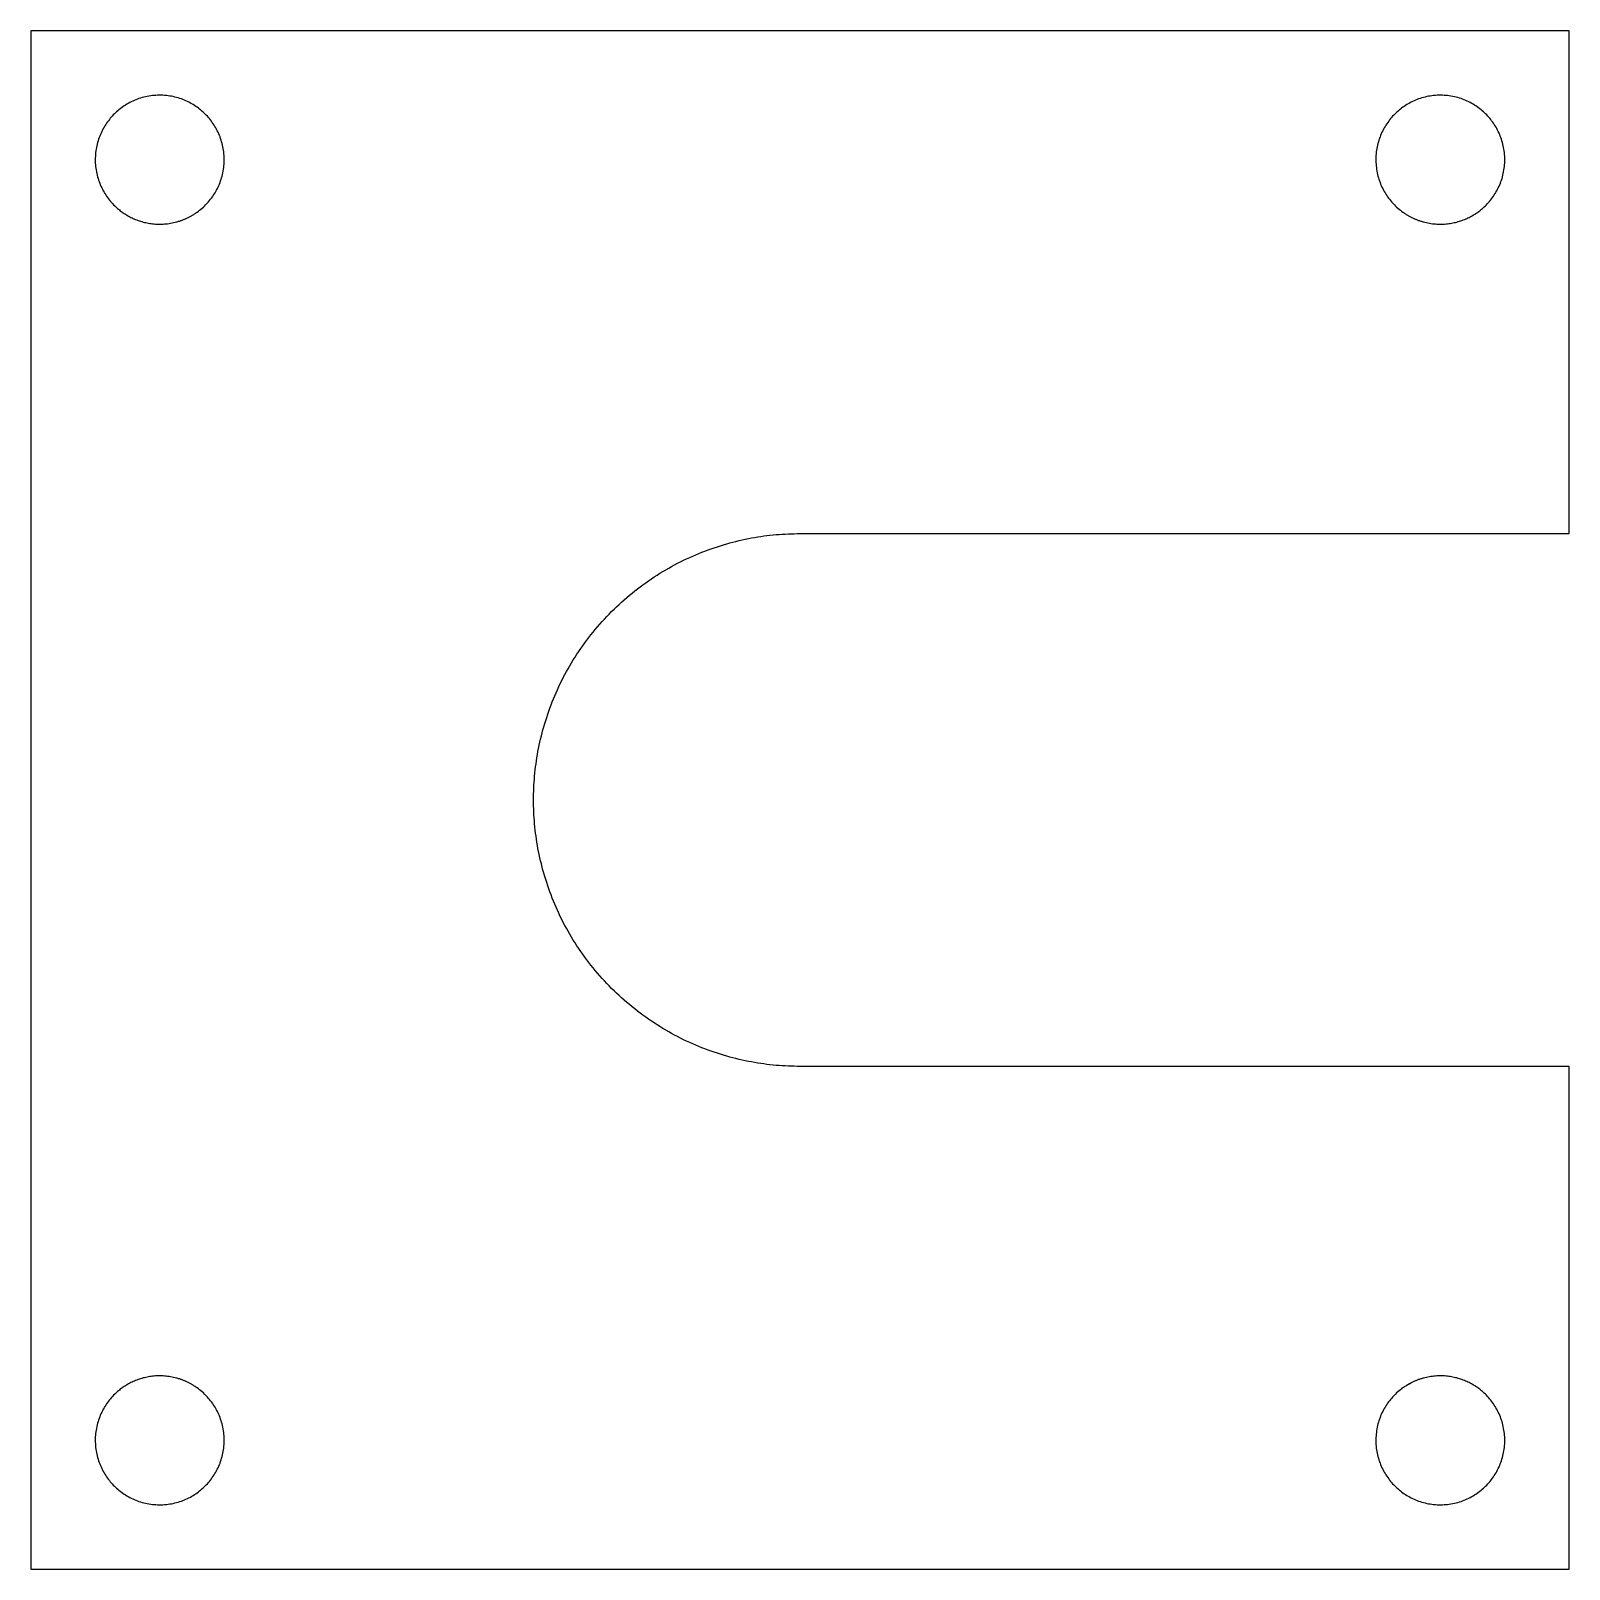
# Model space of a CAD drawing. Header units: millimetres. Extents: x 337.9 to 373.7, y 2021.5 to 2057.3.
import ezdxf

# ---------------------------------------------------------------- set-up
doc = ezdxf.new("R2010")
doc.units = ezdxf.units.MM
doc.header["$MEASUREMENT"] = 0
doc.linetypes.add('Hidden', pattern=[4, 2, -2])
doc.layers.add('Make2D$Hidden$Curves', color=252, linetype='Hidden', true_color=0x8c8c8c)
doc.layers.add('Make2D$Visible$Curves', color=18, linetype='Continuous', true_color=0x000000)

msp = doc.modelspace()

# ---------------------------------------------------------------- linework, layer by layer
at = {"layer": 'Make2D$Hidden$Curves', "color": 18, "linetype": 'Continuous', "lineweight": -3, "true_color": 0x000000}
msp.add_lwpolyline([(355.8, 2045.557), (373.7, 2045.557), (373.7, 2052.756), (373.7, 2057.256), (337.901, 2057.256), (337.901, 2021.457), (373.7, 2021.457), (373.7, 2025.957), (373.7, 2033.157), (355.8, 2033.157)], dxfattribs=at)
msp.add_rational_spline([(355.8, 2033.157), (349.6, 2033.157), (349.6, 2039.357), (349.6, 2045.557), (355.8, 2045.557)], [1, 0.707106781166, 1, 0.707106781166, 1], degree=2, knots=[175.566953, 175.566953, 175.566953, 184.991731, 184.991731, 194.416509, 194.416509, 194.416509], dxfattribs=at)
at = {"layer": 'Make2D$Visible$Curves', "color": 18, "lineweight": -3, "true_color": 0x000000}
for points, weights, knots in [([(339.878, 2053.159), (338.781, 2054.182), (339.804, 2055.279), (340.827, 2056.376), (341.924, 2055.353), (343.021, 2054.33), (341.998, 2053.233), (341.553, 2052.756), (340.901, 2052.756), (340.31, 2052.756), (339.878, 2053.159)], [1, 0.707106781187, 1, 0.707106781187, 1, 0.707106781187, 1, 0.847406627665, 0.853811386969, 0.859700153521, 1], [245.235017, 245.235017, 245.235017, 247.591212, 247.591212, 249.947406, 249.947406, 252.303601, 252.303601, 253.531146, 253.531146, 254.659795, 254.659795, 254.659795]), ([(371.723, 2053.159), (371.291, 2052.756), (370.7, 2052.756), (370.048, 2052.756), (369.603, 2053.233), (368.58, 2054.33), (369.677, 2055.353), (370.773, 2056.376), (371.797, 2055.279), (372.82, 2054.182), (371.723, 2053.159)], [1, 0.859700133498, 0.853811385288, 0.847406647689, 1, 0.707106781187, 1, 0.707106781187, 1, 0.707106781187, 1], [188.68635, 188.68635, 188.68635, 189.814999, 189.814999, 191.042544, 191.042544, 193.398738, 193.398738, 195.754933, 195.754933, 198.111127, 198.111127, 198.111127]), ([(339.878, 2025.554), (340.31, 2025.957), (340.901, 2025.957), (341.553, 2025.957), (341.998, 2025.48), (343.021, 2024.383), (341.924, 2023.36), (340.827, 2022.337), (339.804, 2023.434), (338.781, 2024.531), (339.878, 2025.554)], [1, 0.859700153521, 0.853811386969, 0.847406627665, 1, 0.707106781187, 1, 0.707106781187, 1, 0.707106781187, 1], [254.659795, 254.659795, 254.659795, 255.788445, 255.788445, 257.01599, 257.01599, 259.372184, 259.372184, 261.728379, 261.728379, 264.084573, 264.084573, 264.084573]), ([(371.723, 2025.554), (372.82, 2024.531), (371.797, 2023.434), (370.773, 2022.337), (369.677, 2023.36), (368.58, 2024.383), (369.603, 2025.48), (370.048, 2025.957), (370.7, 2025.957), (371.291, 2025.957), (371.723, 2025.554)], [1, 0.707106781187, 1, 0.707106781187, 1, 0.707106781187, 1, 0.847407120683, 0.853811345584, 0.859699660504, 1], [235.810239, 235.810239, 235.810239, 238.166434, 238.166434, 240.522628, 240.522628, 242.878823, 242.878823, 244.106364, 244.106364, 245.235017, 245.235017, 245.235017])]:
    msp.add_rational_spline(points, weights, degree=2, knots=knots, dxfattribs=at)
msp.add_rational_spline([(369.9, 2025.726), (369.958, 2025.763), (370.019, 2025.794)], [0.915721662688, 0.904638877802, 0.89553182936], degree=2, dxfattribs=at)

doc.saveas('drawing.dxf')
